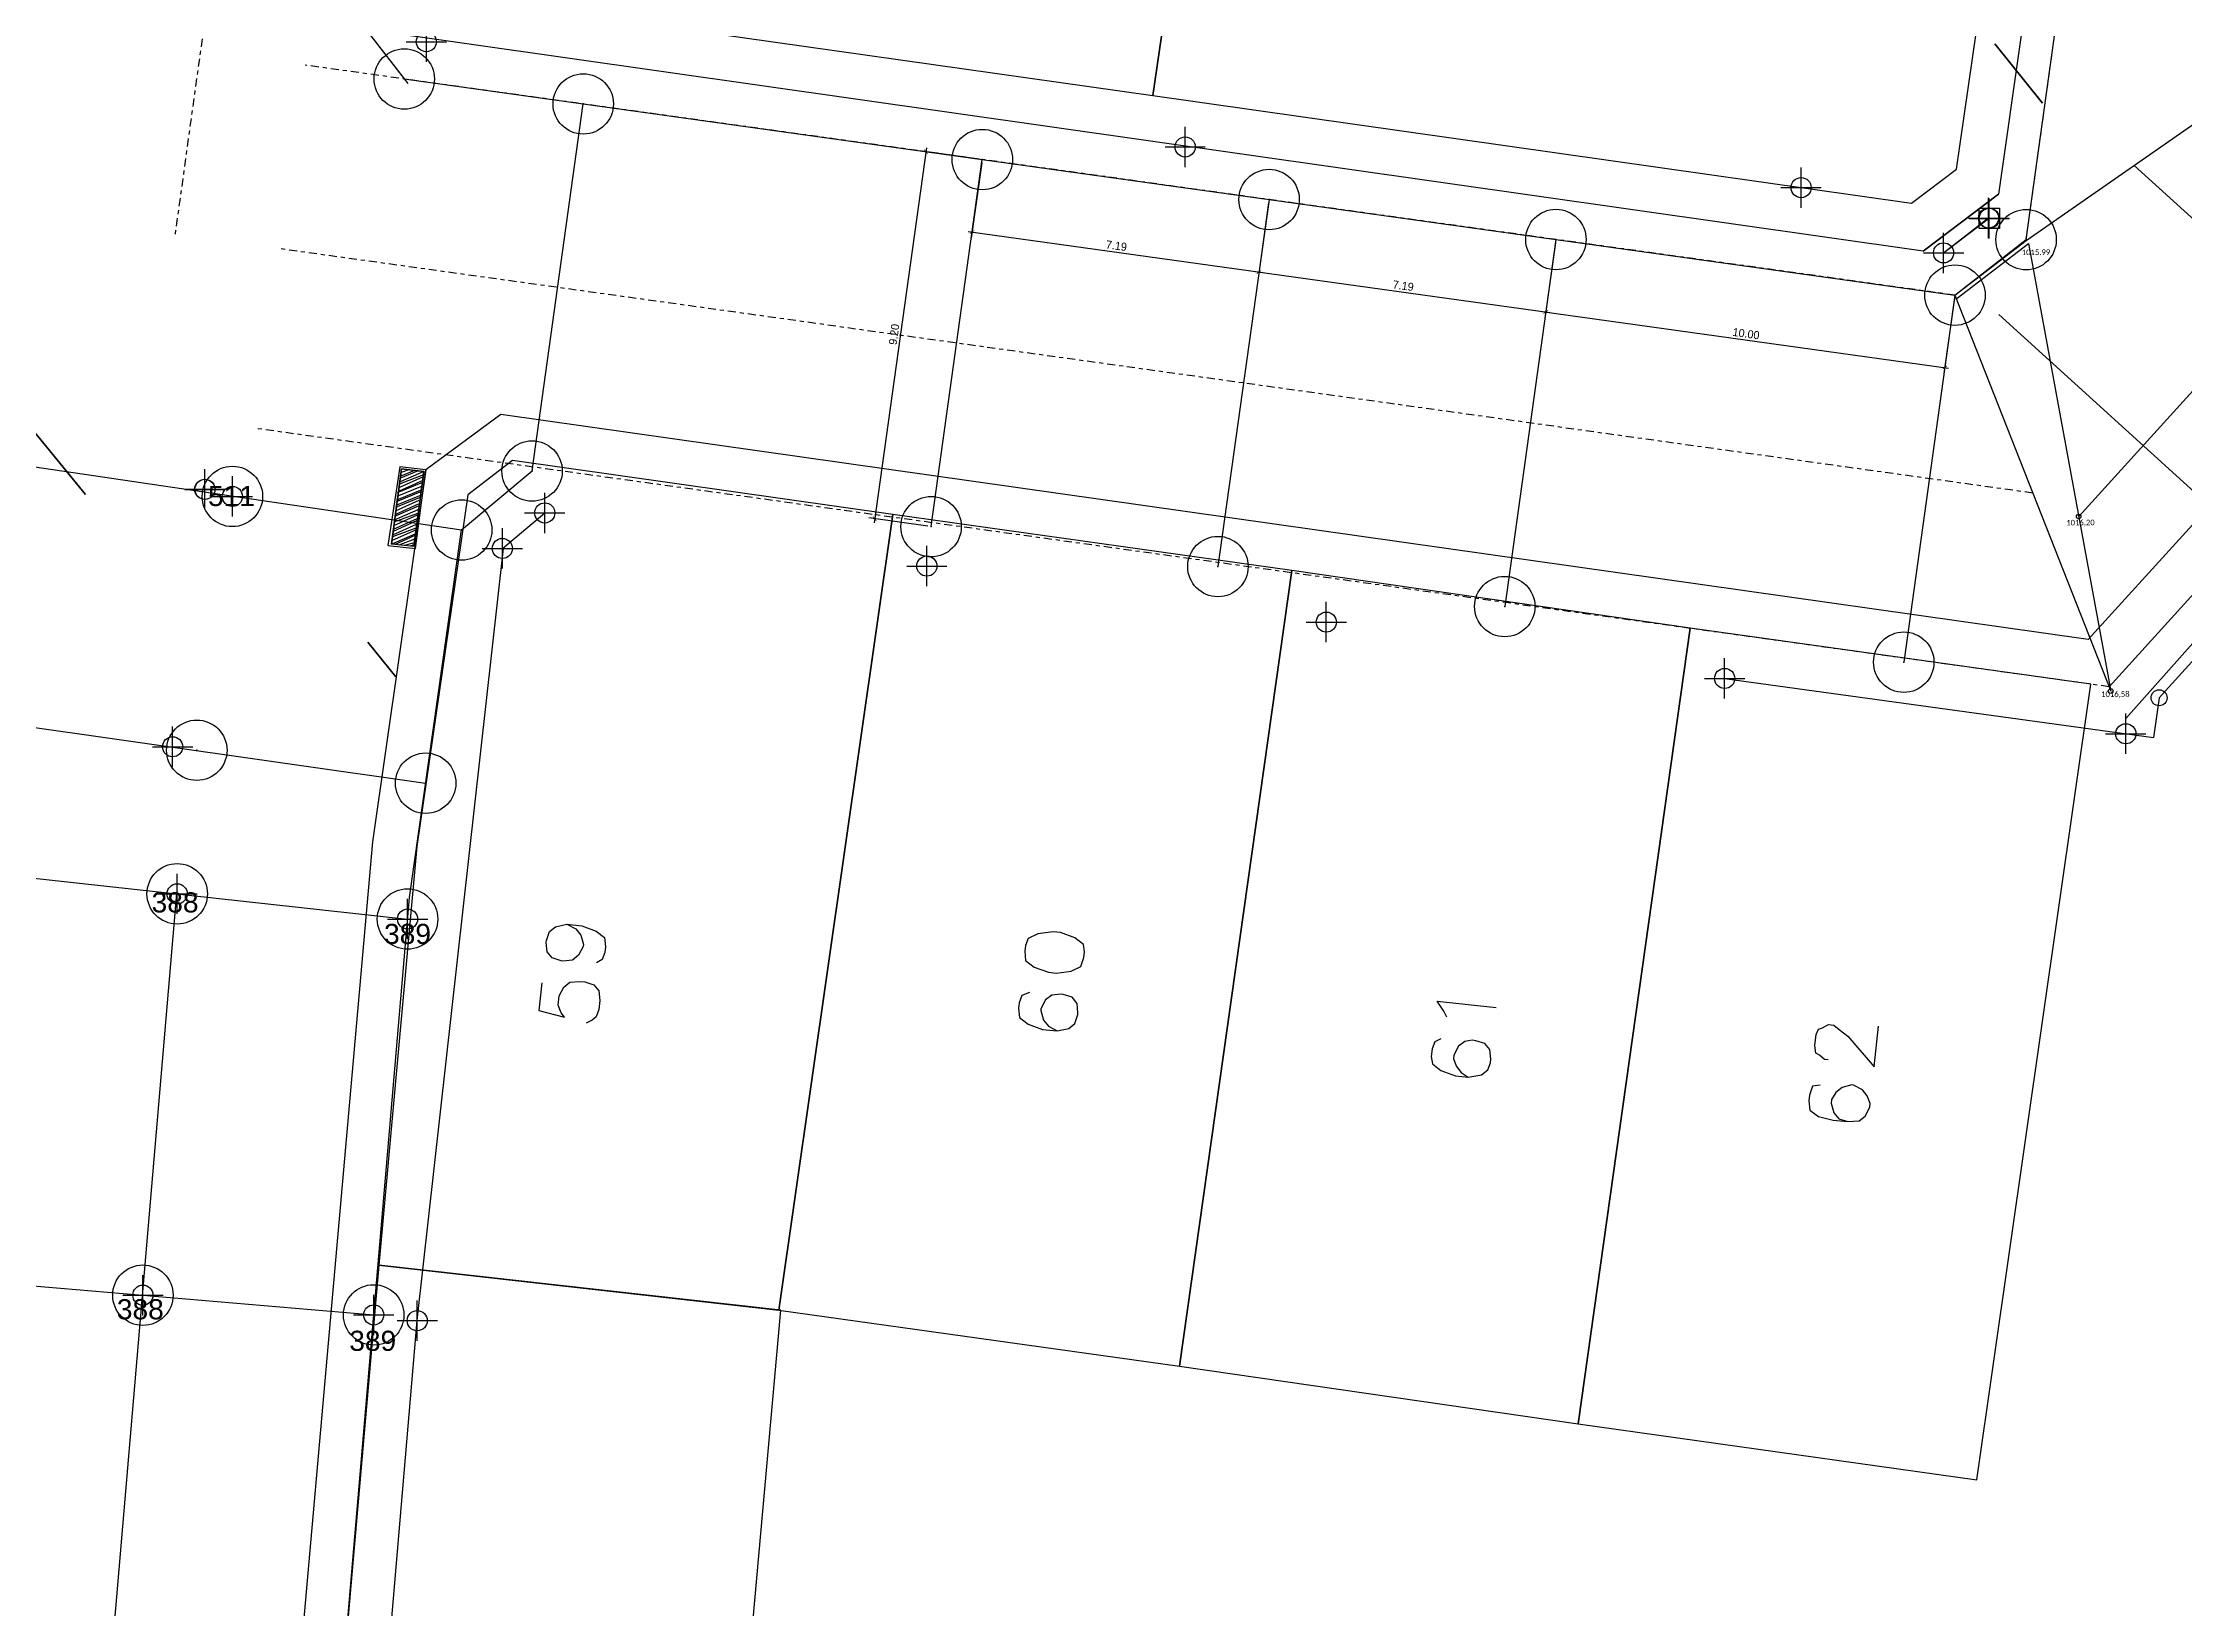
# Model space of a CAD drawing. Header units: metres. Extents: x 678 to 2349, y 417 to 1219.
# Drawn here: x 769.6 to 822.8, y 727.8 to 766.7 of the extents above; entities that cross this region are included whole.
import ezdxf

# ---------------------------------------------------------------- set-up
doc = ezdxf.new("R2010")
doc.units = ezdxf.units.M
doc.header["$PDMODE"] = 32
doc.header["$PDSIZE"] = 1.5
doc.linetypes.add('CENTRO1', pattern=[0.44, 0.2, -0.08, 0.08, -0.08])
for name, color, linetype in [('12-CONDICIONES EXISTENTES', 2, 'Continuous'), ('C-ROAD-SAMP-TEXT', 11, 'Continuous'), ('CONCRETO', 7, 'Continuous'), ('linea 1', 1, 'Continuous'), ('LOTE 243', 1, 'Continuous'), ('puntos nov 7', 50, 'Continuous'), ('PUNTOS V', 4, 'Continuous'), ('V-NODE', 1, 'Continuous')]:
    doc.layers.add(name, color=color, linetype=linetype)
doc.layers.add('PDF2_area escolar', color=7, linetype='Continuous', true_color=0x989898)
doc.layers.add('PDF_Geometry', color=7, linetype='Continuous', true_color=0x797979)
doc.styles.add('CITY2', font='stylu.ttf', dxfattribs={"height": 0.2})
doc.styles.get("Standard").update_dxf_attribs({"font": 'arial.ttf'})
doc.dimstyles.new('COTAS2', dxfattribs={"dimtxt": 0.02, "dimasz": 0.1, "dimexe": 0.15, "dimexo": 0.08, "dimgap": 0.05, "dimtad": 1, "dimzin": 0, "dimdsep": 46, "dimtxsty": 'CITY2', "dimblk": 'ARCHTICK', "dimcen": 1, "dimdle": 0.1, "dimclrd": 1, "dimclre": 1, "dimclrt": 2, "dimadec": 0, "dimazin": 0, "dimtfac": 1, "dimtofl": 0, "dimtmove": 0, "dimatfit": 3, "dimldrblk": 'ARCHTICK', "dimfxl": 0.18, "dimtolj": 1, "dimtzin": 0, "dimarcsym": 0})

# ---------------------------------------------------------------- blocks, each defined once
blk = doc.blocks.new('*U270')
at = {"color": 0, "linetype": 'ByBlock', "lineweight": -2, "transparency": 16777216}
for p, q in [((-1, 0), (1, 0)), ((0, -1), (0, 1))]:
    blk.add_line(p, q, dxfattribs=at)
blk.add_circle((0, 0), 0.5, dxfattribs=at)
blk = doc.blocks.new('*U522', base_point=(818.103, 762.166, 1016.569))
at = {"layer": 'V-NODE', "color": 50, "lineweight": -2, "xscale": 0.5, "yscale": 0.5, "zscale": 0.5}
blk.add_blockref('*U270', (818.103, 762.166, 1016.569), dxfattribs=at)
blk = doc.blocks.new('*U786', base_point=(778.881, 734.934, 1016.128))
at = {"layer": 'V-NODE', "color": 50, "lineweight": -2, "xscale": 0.5, "yscale": 0.5, "zscale": 0.5}
blk.add_blockref('*U270', (778.881, 734.934, 1016.128), dxfattribs=at)
blk = doc.blocks.new('*U1068', base_point=(780.994, 754.104, 1014.374))
at = {"layer": 'V-NODE', "color": 50, "lineweight": -2, "xscale": 0.5, "yscale": 0.5, "zscale": 0.5}
blk.add_blockref('*U270', (780.994, 754.104, 1014.374), dxfattribs=at)
blk = doc.blocks.new('*U1329', base_point=(778.641, 744.904, 1013.45))
at = {"layer": 'V-NODE', "color": 50, "lineweight": -2, "xscale": 0.5, "yscale": 0.5, "zscale": 0.5}
blk.add_blockref('*U270', (778.641, 744.904, 1013.45), dxfattribs=at)
blk = doc.blocks.new('*U1335', base_point=(777.801, 735.076, 1014.26))
at = {"layer": 'V-NODE', "color": 50, "lineweight": -2, "xscale": 0.5, "yscale": 0.5, "zscale": 0.5}
blk.add_blockref('*U270', (777.801, 735.076, 1014.26), dxfattribs=at)
blk = doc.blocks.new('*U1344', base_point=(772.923, 745.53, 1013.52))
at = {"layer": 'V-NODE', "color": 50, "lineweight": -2, "xscale": 0.5, "yscale": 0.5, "zscale": 0.5}
blk.add_blockref('*U270', (772.923, 745.53, 1013.52), dxfattribs=at)
blk = doc.blocks.new('*U1347', base_point=(772.072, 735.566, 1014.33))
at = {"layer": 'V-NODE', "color": 50, "lineweight": -2, "xscale": 0.5, "yscale": 0.5, "zscale": 0.5}
blk.add_blockref('*U270', (772.072, 735.566, 1014.33), dxfattribs=at)
blk = doc.blocks.new('*U1677', base_point=(774.293, 755.395, 1012.72))
at = {"layer": 'V-NODE', "color": 50, "lineweight": -2, "xscale": 0.5, "yscale": 0.5, "zscale": 0.5}
blk.add_blockref('*U270', (774.293, 755.395, 1012.72), dxfattribs=at)
blk = doc.blocks.new('*U2154', base_point=(772.81, 749.18, 1012.147))
at = {"layer": 'V-NODE', "color": 50, "lineweight": -2, "xscale": 0.5, "yscale": 0.5, "zscale": 0.5}
blk.add_blockref('*U270', (772.81, 749.18, 1012.147), dxfattribs=at)
blk = doc.blocks.new('*U2178', base_point=(773.613, 755.571, 1011.716))
at = {"layer": 'V-NODE', "color": 50, "lineweight": -2, "xscale": 0.5, "yscale": 0.5, "zscale": 0.5}
blk.add_blockref('*U270', (773.613, 755.571, 1011.716), dxfattribs=at)
blk = doc.blocks.new('*U2223', base_point=(772.81, 749.18, 1013.17))
at = {"layer": 'V-NODE', "color": 50, "lineweight": -2, "xscale": 0.5, "yscale": 0.5, "zscale": 0.5}
blk.add_blockref('*U270', (772.81, 749.18, 1013.17), dxfattribs=at)
blk = doc.blocks.new('*U2226', base_point=(773.61, 755.57, 1012.74))
at = {"layer": 'V-NODE', "color": 50, "lineweight": -2, "xscale": 0.5, "yscale": 0.5, "zscale": 0.5}
blk.add_blockref('*U270', (773.61, 755.57, 1012.74), dxfattribs=at)
blk = doc.blocks.new('*U2238', base_point=(817.883, 762.306, 1016.681))
at = {"layer": 'V-NODE', "color": 50, "lineweight": -2, "xscale": 0.5, "yscale": 0.5, "zscale": 0.5}
blk.add_blockref('*U270', (817.883, 762.306, 1016.681), dxfattribs=at)
blk = doc.blocks.new('*U2241', base_point=(816.766, 761.44, 1016.699))
at = {"layer": 'V-NODE', "color": 50, "lineweight": -2, "xscale": 0.5, "yscale": 0.5, "zscale": 0.5}
blk.add_blockref('*U270', (816.766, 761.44, 1016.699), dxfattribs=at)
blk = doc.blocks.new('*U2244', base_point=(797.942, 764.07, 1014.729))
at = {"layer": 'V-NODE', "color": 50, "lineweight": -2, "xscale": 0.5, "yscale": 0.5, "zscale": 0.5}
blk.add_blockref('*U270', (797.942, 764.07, 1014.729), dxfattribs=at)
blk = doc.blocks.new('*U2250', base_point=(779.107, 766.683, 1013.081))
at = {"layer": 'V-NODE', "color": 50, "lineweight": -2, "xscale": 0.5, "yscale": 0.5, "zscale": 0.5}
blk.add_blockref('*U270', (779.107, 766.683, 1013.081), dxfattribs=at)
blk = doc.blocks.new('*U2256', base_point=(782.046, 754.985, 1014.429))
at = {"layer": 'V-NODE', "color": 50, "lineweight": -2, "xscale": 0.5, "yscale": 0.5, "zscale": 0.5}
blk.add_blockref('*U270', (782.046, 754.985, 1014.429), dxfattribs=at)
blk = doc.blocks.new('*U2259', base_point=(791.53, 753.666, 1015.272))
at = {"layer": 'V-NODE', "color": 50, "lineweight": -2, "xscale": 0.5, "yscale": 0.5, "zscale": 0.5}
blk.add_blockref('*U270', (791.53, 753.666, 1015.272), dxfattribs=at)
blk = doc.blocks.new('*U2262', base_point=(801.445, 752.275, 1016.263))
at = {"layer": 'V-NODE', "color": 50, "lineweight": -2, "xscale": 0.5, "yscale": 0.5, "zscale": 0.5}
blk.add_blockref('*U270', (801.445, 752.275, 1016.263), dxfattribs=at)
blk = doc.blocks.new('*U2265', base_point=(811.332, 750.877, 1017.348))
at = {"layer": 'V-NODE', "color": 50, "lineweight": -2, "xscale": 0.5, "yscale": 0.5, "zscale": 0.5}
blk.add_blockref('*U270', (811.332, 750.877, 1017.348), dxfattribs=at)
blk = doc.blocks.new('*U2268', base_point=(821.289, 749.503, 1019.154))
at = {"layer": 'V-NODE', "color": 50, "lineweight": -2, "xscale": 0.5, "yscale": 0.5, "zscale": 0.5}
blk.add_blockref('*U270', (821.289, 749.503, 1019.154), dxfattribs=at)
blk = doc.blocks.new('*U2308')
at = {"color": 0, "linetype": 'ByBlock', "lineweight": -2, "transparency": 16777216}
for p, q in [((-1, 0), (1, 0)), ((0, -1), (0, 1))]:
    blk.add_line(p, q, dxfattribs=at)
blk.add_circle((0, 0), 0.5, dxfattribs=at)
blk = doc.blocks.new('*U2407', base_point=(817.901, 762.298, 1016.683))
at = {"layer": 'V-NODE', "color": 1, "lineweight": -2, "xscale": 0.5, "yscale": 0.5, "zscale": 0.5}
blk.add_blockref('*U2308', (817.901, 762.298, 1016.683), dxfattribs=at)
blk = doc.blocks.new('*U2558')
at = {"color": 0, "linetype": 'ByBlock', "lineweight": -2, "transparency": 16777216}
for p, q in [((-1, 0), (1, 0)), ((0, -1), (0, 1))]:
    blk.add_line(p, q, dxfattribs=at)
blk.add_lwpolyline([(-0.5, -0.5), (-0.5, 0.5), (0.5, 0.5), (0.5, -0.5)], close=True, dxfattribs=at)
blk = doc.blocks.new('*U2657', base_point=(817.901, 762.298, 1016.683))
at = {"layer": 'V-NODE', "color": 130, "lineweight": -2, "xscale": 0.5, "yscale": 0.5, "zscale": 0.5}
blk.add_blockref('*U2558', (817.901, 762.298, 1016.683), dxfattribs=at)
blk = doc.blocks.new('base')
at = {"layer": 'PDF_Geometry', "lineweight": 25, "extrusion": (-0.000787417, 0.063364, 0.99799), "elevation": 0.026}
for points in [[(-314.355, -197.288), (-299.601, -195.681), (-292.744, -194.188), (-282.663, -192.111), (-274.476, -190.361), (-258.037, -185.154), (-248.029, -180.61), (-240.539, -177.71), (-228.643, -174.042), (-222.733, -172.714), (-217.384, -171.04), (-209.935, -169.248), (-202.16, -164.759), (-196.196, -160.284), (-195.073, -159.817), (-178.095, -157.457), (-154.298, -156.614), (-136.667, -154.611), (-124.436, -153.164), (-118.066, -151.474), (-100.79, -146.646), (-80.955, -140.967), (-73.385, -139.328), (-61.694, -135.822), (-40.504, -131.604), (-37.727, -130.872), (-17.661, -129.441), (1.311, -127.461), (21.092, -124.929), (41.006, -122.83), (47.376, -123.458), (63.592, -123.186), (81.402, -124.312), (85.639, -96.072), (88.705, -66.393), (92.811, -40.781), (97.16, -22.386), (100.596, -1.562), (102.483, 8.32), (109.691, 37.361), (117.528, 76.62), (126.217, 115.638), (131.513, 149.592), (134.682, 173.973), (136.916, 195.591), (139.956, 229.678), (141.558, 250.676), (142.614, 271.37), (143.252, 283.21), (147.066, 312.938), (152.58, 355.631), (153.554, 396.042), (150.869, 418.02), (151.777, 438.639), (150.959, 458.028), (151.777, 438.639), (150.869, 418.02), (153.554, 396.042), (152.58, 355.631), (147.066, 312.938), (143.252, 283.21), (142.614, 271.37), (141.558, 250.676), (139.956, 229.678), (136.916, 195.591), (134.682, 173.973), (131.513, 149.592), (126.217, 115.638), (117.528, 76.62), (109.691, 37.361), (102.483, 8.32), (100.596, -1.562), (97.16, -22.386), (92.811, -40.781), (88.705, -66.393), (85.639, -96.072), (81.402, -124.312), (63.592, -123.186), (47.376, -123.458), (41.006, -122.83), (21.092, -124.929), (1.311, -127.461), (-17.661, -129.441), (-37.727, -130.872), (-40.504, -131.604), (-61.694, -135.822), (-73.385, -139.328), (-80.955, -140.967), (-100.79, -146.646), (-118.066, -151.474), (-124.436, -153.164), (-136.667, -154.611), (-154.298, -156.614), (-178.095, -157.457), (-195.073, -159.817), (-196.196, -160.284), (-202.16, -164.759), (-209.935, -169.248), (-217.384, -171.04), (-222.733, -172.714), (-228.643, -174.042), (-240.539, -177.71), (-248.029, -180.61), (-258.037, -185.154), (-274.476, -190.361), (-282.663, -192.111), (-292.744, -194.188), (-299.601, -195.681), (-314.355, -197.288), (-312.178, -178.446), (-309.146, -157.898), (-306.876, -132.899), (-305.823, -118.002), (-298.643, -78.802), (-291.055, -45.077), (-282.252, -15.116), (-275.645, 10.473), (-270.319, 33.898), (-263.825, 63.164), (-258.15, 86.408), (-284.424, 123.888)], [(129.33, 446.993), (130.719, 376.627), (119.722, 267.265), (72.738, -35.348), (74.134, -37.232), (92.979, -40.152)], [(91.093, 128.17), (91.733, 128.093), (92.016, 130.053), (91.376, 130.13), (91.093, 128.17), (89.215, 126.819), (50.746, 132.753), (49.396, 134.631), (67.752, 253.123), (69.636, 254.519), (108.099, 248.54), (109.45, 246.662)], [(8.56, 202.894), (65.659, 264.226), (104.99, 258.143), (106.869, 259.493), (108.306, 268.733), (119.228, 377.084), (117.811, 447.545)], [(69.636, 254.519), (67.752, 253.123)], [(107.191, 261.402), (106.92, 259.533), (107.468, 259.467), (107.74, 261.335), (107.153, 261.082)], [(106.947, 259.762), (107.534, 260.015)], [(106.936, 259.67), (107.523, 259.924)], [(106.931, 259.624), (107.512, 259.833)], [(106.92, 259.533), (107.507, 259.787)], [(107.057, 259.517), (107.496, 259.696)], [(107.148, 259.506), (107.49, 259.65)], [(107.286, 259.489), (107.479, 259.558)], [(107.423, 259.472), (107.468, 259.467)], [(107.054, 260.259), (107.641, 260.513)], [(106.997, 260.173), (107.63, 260.421)], [(106.991, 260.127), (107.624, 260.376)], [(106.98, 260.036), (107.613, 260.284)], [(106.975, 259.99), (107.608, 260.239)], [(106.964, 259.899), (107.597, 260.147)], [(106.953, 259.807), (107.586, 260.056)], [(107.114, 260.762), (107.701, 261.016)], [(107.109, 260.716), (107.696, 260.97)], [(107.098, 260.625), (107.685, 260.878)], [(107.092, 260.579), (107.674, 260.787)], [(107.081, 260.487), (107.668, 260.741)], [(107.07, 260.396), (107.657, 260.65)], [(107.065, 260.35), (107.652, 260.604)], [(107.142, 260.99), (107.729, 261.244)], [(107.136, 260.944), (107.718, 261.153)], [(107.125, 260.853), (107.712, 261.107)], [(107.158, 261.127), (107.648, 261.346)], [(107.169, 261.219), (107.557, 261.358)], [(107.18, 261.31), (107.42, 261.374)], [(107.186, 261.356), (107.283, 261.391)], [(103.506, 270.842), (103.289, 270.96), (103.168, 271.114), (103.104, 271.354), (103.11, 271.399), (103.229, 271.617), (103.382, 271.738), (103.616, 271.756), (103.662, 271.75), (103.885, 271.677), (104.006, 271.523), (104.024, 271.289), (104.018, 271.244), (103.945, 271.021), (103.791, 270.9), (103.506, 270.842), (103.14, 270.886), (102.786, 271.021), (102.574, 271.186), (102.556, 271.42), (102.572, 271.557), (102.64, 271.734), (102.788, 271.809)], [(104.145, 272.295), (104.228, 272.98), (103.599, 273.149), (103.679, 273.046), (103.748, 272.853), (103.721, 272.624), (103.602, 272.407), (103.448, 272.286), (103.214, 272.268), (103.077, 272.284), (102.854, 272.358), (102.733, 272.511), (102.715, 272.745), (102.743, 272.974), (102.811, 273.151), (102.913, 273.232), (103.061, 273.306)], [(92.043, 272.686), (92.237, 272.756), (92.304, 272.933), (92.321, 273.07), (92.303, 273.304), (92.091, 273.469), (91.736, 273.604), (91.37, 273.648), (91.085, 273.59), (90.932, 273.469), (90.858, 273.246), (90.853, 273.201), (90.871, 272.967), (90.992, 272.813), (91.215, 272.74), (91.26, 272.734), (91.494, 272.752), (91.648, 272.873), (91.767, 273.091), (91.772, 273.136), (91.709, 273.376), (91.588, 273.529), (91.37, 273.648)], [(81.698, 273.423), (81.773, 273.274), (81.928, 273.024), (80.466, 273.2)], [(72.242, 274.608), (72.334, 274.597), (72.46, 274.489), (72.546, 274.433), (72.569, 274.244), (72.536, 273.97), (72.474, 273.838), (72.377, 273.804), (72.229, 273.729), (72.092, 273.745), (71.966, 273.853), (71.754, 274.018), (71.105, 274.792), (70.984, 273.786)], [(81.856, 273.96), (82.004, 274.035), (82.071, 274.212), (82.094, 274.395), (82.07, 274.583), (81.858, 274.748), (81.503, 274.884), (81.183, 274.922), (80.852, 274.869), (80.699, 274.749), (80.631, 274.571), (80.62, 274.48), (80.638, 274.246), (80.759, 274.092), (80.982, 274.019), (81.073, 274.008), (81.261, 274.032), (81.415, 274.152), (81.534, 274.37), (81.545, 274.461), (81.476, 274.655), (81.355, 274.809), (81.183, 274.922)], [(72.456, 275.232), (72.645, 275.255), (72.718, 275.478), (72.735, 275.615), (72.716, 275.849), (72.504, 276.014), (72.144, 276.104), (71.779, 276.148), (71.499, 276.135), (71.345, 276.015), (71.226, 275.797), (71.215, 275.706), (71.285, 275.512), (71.405, 275.358), (71.623, 275.239), (71.668, 275.234), (71.908, 275.298), (72.062, 275.418), (72.175, 275.59), (72.186, 275.681), (72.122, 275.921), (72.002, 276.075), (71.779, 276.148)]]:
    blk.add_lwpolyline(points, dxfattribs=at)
for points in [[(88.71, 250.412), (87.15, 240.538), (106.904, 237.462), (108.303, 246.383), (107.465, 247.504)], [(68.789, 252.488), (67.395, 243.614), (87.15, 240.538), (88.71, 250.412), (69.91, 253.327)], [(108.277, 279.263), (98.364, 280.503), (95.288, 260.749), (104.711, 259.289), (105.832, 260.128), (107.21, 268.865)], [(107.151, 261.453), (106.869, 259.493), (107.509, 259.416), (107.837, 261.37)], [(107.468, 259.467), (106.92, 259.533), (107.191, 261.402), (107.74, 261.335)], [(98.364, 280.503), (88.438, 282.024), (85.408, 262.264), (95.288, 260.749)], [(88.438, 282.024), (78.564, 283.584), (75.534, 263.825), (85.408, 262.264)], [(78.564, 283.584), (68.684, 285.099), (65.608, 265.345), (75.534, 263.825)], [(92.15, 271.653), (92.132, 271.887), (91.92, 272.052), (91.565, 272.187), (91.383, 272.209), (91.006, 272.162), (90.761, 272.052), (90.688, 271.829), (90.671, 271.692), (90.695, 271.504), (90.907, 271.339), (91.261, 271.204), (91.444, 271.182), (91.821, 271.229), (92.066, 271.339), (92.134, 271.516)], [(110.294, 299.469), (100.353, 300.481), (98.318, 280.509), (108.277, 279.263)]]:
    blk.add_lwpolyline(points, close=True, dxfattribs=at)
at = {"layer": 'PDF_Geometry', "color": 109, "lineweight": 50, "true_color": 0x136633, "extrusion": (-0.000787417, 0.063364, 0.99799), "elevation": 0.026}
blk.add_lwpolyline([(66.628, 250.875), (67.794, 249.389)], dxfattribs=at)
at = {"layer": 'PDF_Geometry', "color": 30, "lineweight": 50, "true_color": 0xf26621, "extrusion": (-0.000787417, 0.063364, 0.99799), "elevation": 0.026}
for points in [[(115.323, 260.004), (118.063, 256.568)], [(107.674, 264.636), (108.357, 263.765)]]:
    blk.add_lwpolyline(points, dxfattribs=at)
blk = doc.blocks.new('_ArchTick')
at = {"color": 0, "linetype": 'ByBlock', "const_width": 0.15}
blk.add_lwpolyline([(-0.5, -0.5), (0.5, 0.5)], dxfattribs=at)
blk = doc.blocks.new('*D3567')
at = {"layer": 'Defpoints', "color": 0, "transparency": 16777216}
for p in [(792.906, 763.757, 1014.374), (800.025, 762.765, 1013.081), (799.774, 760.965)]:
    blk.add_point(p, dxfattribs=at)
at = {"layer": 'PUNTOS V', "color": 1, "linetype": 'Continuous', "lineweight": -2, "transparency": 16777216}
for p, q in [((792.895, 763.678), (792.634, 761.809)), ((800.014, 762.686), (799.753, 760.816))]:
    blk.add_line(p, q, dxfattribs=at)
at = {"layer": 'PUNTOS V', "color": 1, "lineweight": -2, "transparency": 16777216}
blk.add_line((792.556, 761.971), (799.873, 760.951), dxfattribs=at)
at = {"layer": 'PUNTOS V', "color": 1, "lineweight": -2, "transparency": 16777216, "xscale": 0.1, "yscale": 0.1, "zscale": 0.1}
for p, rotation in [((792.655, 761.957), 172.0642173742876), ((799.774, 760.965), 352.0642173742876)]:
    blk.add_blockref('_ArchTick', p, dxfattribs=dict(at, rotation=rotation))
at = {"layer": 'PUNTOS V', "color": 2, "transparency": 16777216, "insert": (796.236, 761.617), "char_height": 0.2, "attachment_point": 5, "rotation": 352.0642, "style": 'CITY2'}
blk.add_mtext('\\A1;7.19', dxfattribs=at)
blk = doc.blocks.new('*D3568')
at = {"layer": 'Defpoints', "color": 0, "transparency": 16777216}
for p in [(800.025, 762.765, 1013.081), (807.144, 761.773, 1013.081), (806.893, 759.972)]:
    blk.add_point(p, dxfattribs=at)
at = {"layer": 'PUNTOS V', "color": 1, "linetype": 'Continuous', "lineweight": -2, "transparency": 16777216}
for p, q in [((800.014, 762.686), (799.753, 760.816)), ((807.133, 761.693), (806.872, 759.824))]:
    blk.add_line(p, q, dxfattribs=at)
at = {"layer": 'PUNTOS V', "color": 1, "lineweight": -2, "transparency": 16777216}
blk.add_line((799.675, 760.979), (806.992, 759.959), dxfattribs=at)
at = {"layer": 'PUNTOS V', "color": 1, "lineweight": -2, "transparency": 16777216, "xscale": 0.1, "yscale": 0.1, "zscale": 0.1}
for p, rotation in [((799.774, 760.965), 172.0642173742876), ((806.893, 759.972), 352.0642173742876)]:
    blk.add_blockref('_ArchTick', p, dxfattribs=dict(at, rotation=rotation))
at = {"layer": 'PUNTOS V', "color": 2, "transparency": 16777216, "insert": (803.355, 760.624), "char_height": 0.2, "attachment_point": 5, "rotation": 352.0642, "style": 'CITY2'}
blk.add_mtext('\\A1;7.19', dxfattribs=at)
blk = doc.blocks.new('*D3569')
at = {"layer": 'Defpoints', "color": 0, "transparency": 16777216}
for p in [(807.144, 761.773, 1013.081), (817.044, 760.392, 1016.699), (816.793, 758.592)]:
    blk.add_point(p, dxfattribs=at)
at = {"layer": 'PUNTOS V', "color": 1, "linetype": 'Continuous', "lineweight": -2, "transparency": 16777216}
for p, q in [((807.133, 761.693), (806.872, 759.824)), ((817.033, 760.313), (816.772, 758.444))]:
    blk.add_line(p, q, dxfattribs=at)
at = {"layer": 'PUNTOS V', "color": 1, "lineweight": -2, "transparency": 16777216}
blk.add_line((806.794, 759.986), (816.892, 758.578), dxfattribs=at)
at = {"layer": 'PUNTOS V', "color": 1, "lineweight": -2, "transparency": 16777216, "xscale": 0.1, "yscale": 0.1, "zscale": 0.1}
for p, rotation in [((806.893, 759.972), 172.0642173742876), ((816.793, 758.592), 352.0642173742876)]:
    blk.add_blockref('_ArchTick', p, dxfattribs=dict(at, rotation=rotation))
at = {"layer": 'PUNTOS V', "color": 2, "transparency": 16777216, "insert": (811.864, 759.434), "char_height": 0.2, "attachment_point": 5, "rotation": 352.0642, "style": 'CITY2'}
blk.add_mtext('\\A1;10.00', dxfattribs=at)
blk = doc.blocks.new('*D3570')
at = {"layer": 'Defpoints', "color": 0, "transparency": 16777216}
for p in [(792.906, 763.757, 1014.374), (790.234, 754.841), (791.636, 754.645, 1014.374)]:
    blk.add_point(p, dxfattribs=at)
at = {"layer": 'PUNTOS V', "color": 1, "lineweight": -2, "transparency": 16777216}
blk.add_line((791.518, 764.052), (790.221, 754.742), dxfattribs=at)
at = {"layer": 'PUNTOS V', "color": 1, "linetype": 'Continuous', "lineweight": -2, "transparency": 16777216}
for p, q in [((792.827, 763.768), (791.356, 763.973)), ((791.557, 754.656), (790.086, 754.861))]:
    blk.add_line(p, q, dxfattribs=at)
at = {"layer": 'PUNTOS V', "color": 1, "lineweight": -2, "transparency": 16777216, "xscale": 0.1, "yscale": 0.1, "zscale": 0.1}
for p, rotation in [((791.505, 763.953), 82.06421737428695), ((790.234, 754.841), 262.064217374287)]:
    blk.add_blockref('_ArchTick', p, dxfattribs=dict(at, rotation=rotation))
at = {"layer": 'PUNTOS V', "color": 2, "transparency": 16777216, "insert": (790.717, 759.418), "char_height": 0.2, "attachment_point": 5, "rotation": 82.0642, "style": 'CITY2'}
blk.add_mtext('\\A1;9.20', dxfattribs=at)

msp = doc.modelspace()

# ---------------------------------------------------------------- linework, layer by layer
at = {"elevation": 997.581}
msp.add_lwpolyline([(783.45391, 811.955), (782.07777, 802.049), (780.70163, 792.143), (779.32563, 782.238), (777.26769, 767.42416), (778.55931, 765.75717), (783.00172, 765.1379), (792.90596, 763.75727), (800.02492, 762.7649), (807.14388, 761.77253), (817.04812, 760.3919), (818.81442, 761.76921), (820.03432, 770.51945), (825.50632, 809.76986)], dxfattribs=at)
at = {"layer": '12-CONDICIONES EXISTENTES', "color": 1}
msp.add_line((822.11528, 750.39659, 1007.297), (821.97883, 749.40781, 1017.348), dxfattribs=at)
for points, elevation in [([(818.81181, 761.75049), (826.74925, 767.26483)], 1011.104), ([(821.49282, 763.61305), (828.41121, 757.33813)], 2014.594), ([(818.87273, 761.67118), (820.91676, 750.56366)], 1016.699), ([(817.04388, 760.39249), (820.91676, 750.56366)], 1016.699), ([(818.13372, 759.90949), (825.0521, 753.63457)], 2014.594), ([(828.13714, 757.58671), (821.289, 749.8829)], 2014.594)]:
    msp.add_lwpolyline(points, dxfattribs=dict(at, elevation=elevation))
for centre, radius in [((820.11976, 754.89465, 1007.297), 0.05547), ((820.91676, 750.56366, 1007.297), 0.05796), ((822.11528, 750.39659, 1007.297), 0.19726)]:
    msp.add_circle(centre, radius, dxfattribs=at)
at = {"layer": 'CONCRETO'}
for p, q in [((768.606, 756.244, 1012.65), (779.98279, 754.56151, 1013.17)), ((767.70456, 749.89757, 1012.147), (779.0902, 748.27975, 1013.17)), ((767.206, 746.156, 1013.45), (778.64071, 744.90394)), ((766.34279, 736.055, 1014.26), (777.80106, 735.07616))]:
    msp.add_line(p, q, dxfattribs=at)
for points, elevation in [([(777.18208, 767.53465), (778.64701, 765.64397)], 1012.915), ([(781.73154, 756.02601), (783.00172, 765.1379)], 1014.374), ([(791.63578, 754.64538), (792.90596, 763.75727)], 1014.374), ([(800.02492, 762.7649), (798.75474, 753.65301)], 1013.081), ([(807.14388, 761.77253), (805.8737, 752.66064)], 1013.081), ([(817.04812, 760.3919), (815.77793, 751.28)], 1013.081)]:
    msp.add_lwpolyline(points, dxfattribs=dict(at, elevation=elevation))
at = {"layer": 'CONCRETO', "linetype": 'CENTRO1', "elevation": 1013.081}
msp.add_lwpolyline([(817.04812, 760.3919), (776.10142, 766.09979)], dxfattribs=at)
at = {"layer": 'linea 1', "linetype": 'CENTRO1'}
for points, elevation in [([(818.81181, 761.75049), (835.11274, 878.67613), (845.08417, 950.64058), (848.45314, 974.6137), (858.21811, 1044.89815)], 1011.104), ([(776.63923, 789.04299), (772.8695, 761.90584)], 2029.04583), ([(818.98032, 755.47808), (775.46633, 761.54384)], 1013.081), ([(820.87821, 750.67), (774.84504, 757.08694)], 1013.081)]:
    msp.add_lwpolyline(points, dxfattribs=dict(at, elevation=elevation))
at = {"layer": 'linea 1', "elevation": 1013.17}
for points in [[(772.32936, 554.60195), (769.41801, 636.95604), (778.68624, 745.43685), (779.98279, 754.56151)], [(773.43, 554.368), (771.352, 614.335), (770.615, 634.321), (772.068, 654.951), (778.881, 734.934), (781.021, 754.103)], [(766.53221, 555.83418), (763.65934, 637.09972), (772.91075, 745.53492), (772.91075, 745.53492)]]:
    msp.add_lwpolyline(points, dxfattribs=at)
at = {"layer": 'linea 1'}
for p in [(778.55931, 765.75717, 1012.915), (783.00172, 765.1379), (792.90596, 763.75727, 1014.374), (800.02492, 762.7649, 1013.081), (807.14388, 761.77253, 1013.081), (781.73154, 756.02601), (774.2935, 755.39522, 1013.17), (779.98279, 754.56151, 1013.17), (791.63578, 754.64538, 1014.374), (805.8737, 752.66064, 1013.081), (815.77793, 751.28, 1013.081), (773.40981, 749.09367, 1012.147), (779.08969, 748.2762, 1012.147), (772.92325, 745.52994), (778.64071, 744.90394), (772.07193, 735.56564), (777.80106, 735.07616)]:
    msp.add_point(p, dxfattribs=at)
at = {"layer": 'LOTE 243'}
for points, elevation in [([(820.11976, 754.89465), (876.15051, 816.67107)], 1007.297), ([(820.87821, 750.67), (878.42319, 814.11594)], 1007.297), ([(822.11528, 750.39659), (879.23221, 813.37058)], 1007.297), ([(811.332, 750.877), (821.97883, 749.40781)], 1017.348)]:
    msp.add_lwpolyline(points, dxfattribs=dict(at, elevation=elevation))
at = {"layer": 'puntos nov 7'}
for points, elevation in [([(816.766, 761.44), (817.883, 762.311)], 1013.081), ([(817.04812, 760.3919), (818.81442, 761.76921)], 1013.081), ([(779.98279, 754.56151), (781.73154, 756.02601)], 1014.374), ([(780.994, 754.104), (782.046, 754.985)], 1014.374)]:
    msp.add_lwpolyline(points, dxfattribs=dict(at, elevation=elevation))
for p in [(818.81442, 761.76921, 1013.081), (817.04812, 760.3919, 1015.058)]:
    msp.add_point(p, dxfattribs=at)
at = {"layer": 'PUNTOS V', "color": 1, "elevation": 1016.699}
for points in [[(816.766, 761.44), (817.883, 762.298)], [(817.04388, 760.39249), (818.81181, 761.75049)], [(817.1048, 760.31319), (818.87273, 761.67118)]]:
    msp.add_lwpolyline(points, dxfattribs=at)
at = {"layer": 'PUNTOS V', "color": 1}
msp.add_point((798.75474, 753.65301, 1013.081), dxfattribs=at)

# ---------------------------------------------------------------- block references
at = {"layer": 'PDF2_area escolar'}
msp.add_blockref('base', (882.736, 1016.336, 999.038), dxfattribs=at)
at = {"layer": 'puntos nov 7'}
for name, p in [('*U2250', (779.107, 766.683, 1013.081)), ('*U2244', (797.942, 764.07, 1014.729)), ('*U522', (813.22989, 763.06042, 1015.0897)), ('*U2238', (817.883, 762.306, 1016.681)), ('*U2241', (816.766, 761.44, 1016.699)), ('*U2226', (773.61, 755.57, 1012.74)), ('*U2178', (773.613, 755.571, 1011.716)), ('*U1677', (774.293, 755.395, 1012.72)), ('*U2256', (782.046, 754.985, 1014.429)), ('*U1068', (780.994, 754.104, 1014.374)), ('*U2259', (791.53, 753.666, 1015.272)), ('*U2262', (801.445, 752.275, 1016.263)), ('*U2265', (811.332, 750.877, 1017.348)), ('*U2268', (821.289, 749.503, 1019.154)), ('*U2154', (772.81, 749.18, 1012.147)), ('*U2223', (772.81, 749.18, 1013.17)), ('*U1344', (772.923, 745.53, 1013.52)), ('*U1329', (778.641, 744.904, 1013.45)), ('*U1347', (772.072, 735.566, 1014.33)), ('*U1335', (777.801, 735.076, 1014.26)), ('*U786', (778.881, 734.934, 1016.128))]:
    msp.add_blockref(name, p, dxfattribs=at)
at = {"layer": 'V-NODE'}
for name in ['*U2407', '*U2657']:
    msp.add_blockref(name, (817.901, 762.298, 1016.683), dxfattribs=at)

# ---------------------------------------------------------------- texts
at = {"layer": 'C-ROAD-SAMP-TEXT', "color": 11, "linetype": 'Continuous', "lineweight": -3, "char_height": 0.15, "attachment_point": 8, "rotation": 0.571108}
for s, insert in [('{\\fCalibri|b0|i0|c0|p34;\\H0.91667x;\\C2;1015.99}', (819.06124, 761.38555)), ('{\\fCalibri|b0|i0|c0|p34;\\H0.91667x;\\C2;1016,20}', (820.16484, 754.6497, 1016.699)), ('{\\fCalibri|b0|i0|c0|p34;\\H0.91667x;\\C2;1016,58}', (821.03023, 750.3917))]:
    msp.add_mtext(s, dxfattribs=dict(at, insert=insert))
at = {"layer": 'linea 1', "char_height": 0.5, "attachment_point": 1}
for s, insert in [('511', (773.68853, 755.6561, 1076.89938)), ('388', (772.28793, 745.56777, 1076.89938)), ('389', (778.05705, 744.78473)), ('388', (771.42495, 735.46693, 1076.89938)), ('389', (777.19407, 734.68389))]:
    msp.add_mtext_dynamic_manual_height_columns(s, width=1.32611, gutter_width=12.5, heights=[0], dxfattribs=dict(at, insert=insert))

# ---------------------------------------------------------------- dimensions: what is measured, and where the dimension line sits
at = {"layer": 'PUNTOS V', "color": 1}
dim = msp.add_aligned_dim(p1=(792.90596, 763.75727, 1014.374), p2=(791.63578, 754.64538, 1014.374), distance=-1.4149, dimstyle='COTAS2', dxfattribs=at)
dim.commit()
dim.dimension.update_dxf_attribs({"geometry": '*D3570', "text_midpoint": (790.71697, 759.41793)})
for base, p1, p2, picture, middle in [((799.77397, 760.96471), (792.90596, 763.75727, 1014.374), (800.02492, 762.7649, 1013.081), '*D3567', (796.23619, 761.61656)), ((806.89294, 759.97234), (800.02492, 762.7649, 1013.081), (807.14388, 761.77253, 1013.081), '*D3568', (803.35516, 760.62419)), ((816.79294, 758.5923), (807.14388, 761.77253, 1013.081), (817.04388, 760.39249, 1016.699), '*D3569', (811.86414, 759.43443))]:
    dim = msp.add_linear_dim(base=base, p1=p1, p2=p2, angle=172.064217, dimstyle='COTAS2', override={"dimtmove": 1}, dxfattribs=at)
    dim.commit()
    dim.dimension.update_dxf_attribs({"geometry": picture, "text_midpoint": middle})

doc.saveas('drawing.dxf')
